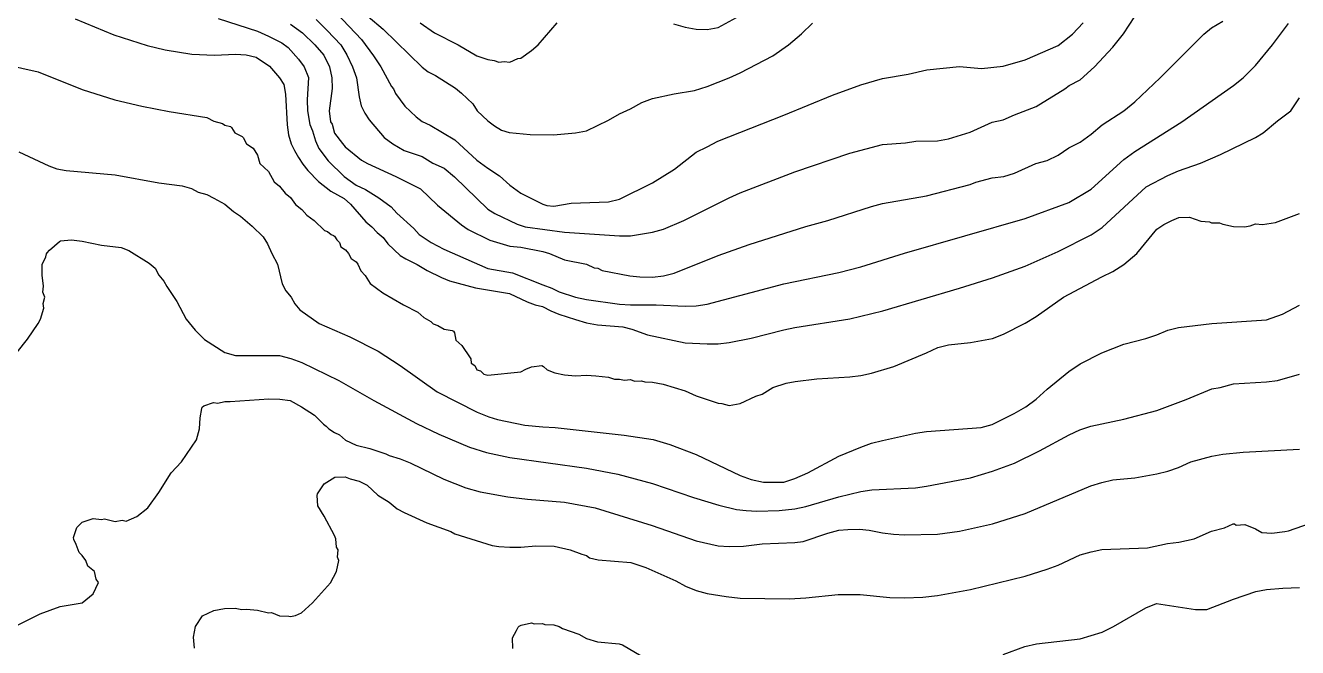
# Model space of a CAD drawing. Header units: millimetres. Extents: x 0 to 1688, y 0 to 1207.
# Drawn here: x 979.6 to 1269.6, y 240.2 to 381.9 of the extents above; entities that cross this region are included whole.
import ezdxf

# ---------------------------------------------------------------- set-up
doc = ezdxf.new("R2010")
doc.units = ezdxf.units.MM
doc.layers.add('CONTOUR_1m', color=8, linetype='Continuous')
doc.layers.add('CONTOUR_5m_INDEX', color=1, linetype='Continuous')

msp = doc.modelspace()

# ---------------------------------------------------------------- linework, layer by layer
at = {"layer": 'CONTOUR_1m'}
for points, elevation in [([(1047.68, 387.66), (1056.2, 378.77), (1058.95, 374.98), (1060.56, 372.48), (1063.03, 368.06), (1063.51, 367.47), (1063.95, 366.45), (1066.09, 363.56), (1068.63, 361.15), (1070.05, 360.05), (1071.81, 359.25), (1077.5, 355.9), (1082.51, 351.26), (1084.99, 349.39), (1087.67, 347.67), (1090.02, 345.57), (1092.49, 343.76), (1097.49, 341.25), (1098.45, 340.95), (1100, 340.75), (1103.97, 341.42), (1112.48, 341.77), (1115, 342.39), (1122.51, 346.11), (1127.52, 349.19), (1132.5, 353.08), (1135.01, 354.25), (1137.46, 355.6), (1152.5, 361.52), (1163.54, 366.04), (1170.03, 368.42), (1174.96, 369.85), (1180.79, 370.8), (1185.06, 371.86), (1192.5, 372.55), (1197.5, 372.11), (1202.5, 372.65), (1207.52, 374.08), (1214.99, 377.39), (1218.27, 379.98), (1220.72, 382.52)], 614.3), ([(1054.29, 386.83), (1061.13, 381.09), (1070.02, 372.46), (1071.4, 371.4), (1073.09, 370.54), (1077.6, 367.66), (1079, 366.54), (1081.56, 364.1), (1082.56, 362.49), (1084.98, 360.19), (1086.51, 359.04), (1088.09, 358.09), (1089.83, 357.51), (1094.62, 357.11), (1099.98, 357.01), (1104.98, 357.44), (1107.5, 357.95), (1112.49, 360.35), (1114.97, 361.81), (1117.49, 362.97), (1120.06, 364.4), (1122.55, 365.28), (1127.48, 366.34), (1132.12, 367.1), (1135.01, 368.02), (1140.01, 369.98), (1142.51, 371.14), (1149.98, 375.01), (1153.57, 377.51), (1156.5, 380.01), (1158.98, 382.49)], 609.3), ([(990.93, 383.41), (999.76, 379.78), (1007.36, 377.37), (1011.4, 376.38), (1017.48, 375.43), (1022.67, 375.19), (1027.47, 375.37), (1029.93, 375.25), (1032.21, 374.7), (1035.21, 372.66), (1037.46, 370.02), (1038.48, 368.49), (1038.85, 366.31), (1039.25, 359.27), (1039.54, 357.04), (1040.14, 355), (1040.91, 353.42), (1041.79, 351.82), (1042.84, 350.34), (1043.93, 348.89), (1046.4, 346.37), (1049.17, 344.17), (1052.23, 342.5), (1053.68, 341.25), (1057.2, 337.2), (1058.58, 336.08), (1059.74, 334.77), (1061.09, 333.59), (1062.19, 332.17), (1065.02, 329.5), (1066.26, 328.73), (1068.9, 327.48), (1071.14, 326.11), (1074.46, 324.48), (1076.25, 323.77), (1082.19, 322.17), (1089.96, 320.86), (1093.97, 318.95), (1095.77, 318.29), (1097.47, 317.88), (1099.35, 316.88), (1101.15, 316.17), (1104.95, 314.96), (1107.48, 314.22), (1109.98, 313.74), (1115.8, 313.24), (1117.83, 312.77), (1121.42, 311.42), (1130, 309.6), (1135.01, 309.37), (1137.52, 309.42), (1139.99, 309.72), (1145.01, 310.69), (1152.48, 312.59), (1154.99, 313.09), (1167.51, 315.09), (1175.01, 316.93), (1192.5, 322.11), (1200.01, 324.43), (1207.51, 327.13), (1215.01, 330.4), (1222.52, 334.24), (1225.01, 335.92), (1235.09, 345.17), (1239.98, 347.72), (1242.47, 348.82), (1247.49, 350.58), (1252.01, 352.5), (1259.99, 356.41), (1261.78, 357.49), (1264.98, 360.24), (1268.03, 362.5), (1270.04, 365.44)], 634.3), ([(1023.49, 383.49), (1032.46, 380.63), (1035.02, 379.51), (1038, 377.94), (1039.48, 376.93), (1041.8, 374.26), (1043.09, 372.5), (1044.09, 370.1), (1043.8, 365.02), (1043.91, 362.48), (1044.4, 359.4), (1045.01, 357.94), (1045.68, 355.65), (1046.44, 353.91), (1048.57, 351.07), (1052.27, 347.5), (1055, 345.57), (1057.1, 344.55), (1060.13, 342.67), (1062.98, 340.59), (1064.23, 339.19), (1068.12, 335.68), (1069.32, 334.32), (1072.08, 332.51), (1074.99, 331), (1085, 326.56), (1090.59, 325.59), (1097.49, 322.81), (1099.61, 322.1), (1101.24, 321.24), (1104.98, 320.04), (1107.51, 319.5), (1114.99, 318.46), (1117.51, 318.3), (1123.34, 318.32), (1130.01, 317.99), (1132.52, 318.03), (1135.02, 318.42), (1152.48, 323.04), (1164.99, 325.62), (1169.99, 326.93), (1180.01, 330.03), (1207.49, 337.93), (1217.48, 341.61), (1222.5, 344.6), (1229.97, 351.36), (1232.48, 353.21), (1243.19, 360), (1255.01, 368.28), (1257.16, 370.01), (1260.01, 372.84), (1263.9, 377.49), (1267.49, 382.4)], 629.3), ([(1039.99, 382.22), (1042.77, 380.27), (1045.54, 377.52), (1047.59, 375.14), (1048.92, 372.47), (1049.44, 370), (1049.47, 367.55), (1048.85, 362.48), (1049.14, 360), (1049.51, 359.42), (1050, 357.37), (1051.83, 355.01), (1052.48, 354.31), (1056.22, 351.22), (1057.52, 350.45), (1064.01, 347.51), (1069.63, 344.68), (1073.54, 341.02), (1079, 336.48), (1080.5, 335.46), (1085.48, 332.98), (1090, 331.66), (1092.54, 331.42), (1097.53, 330.42), (1099.05, 329.98), (1102.5, 328.5), (1107.47, 327.58), (1109.24, 326.74), (1110.06, 326.61), (1111.07, 326.07), (1117.39, 324.9), (1119.67, 324.65), (1122.52, 324.61), (1125.02, 324.91), (1127.48, 325.53), (1137.49, 329.51), (1144.54, 332.05), (1157.49, 336.14), (1162.49, 337.5), (1172.48, 340.7), (1174.97, 341.35), (1185.01, 343.14), (1194.98, 345.73), (1196.23, 346.2), (1199.94, 347.21), (1202.59, 347.51), (1205.02, 348.27), (1209.95, 350.5), (1212.5, 351.2), (1214.99, 352.35), (1217.45, 354.05), (1220.01, 355.31), (1222.51, 357.14), (1225.04, 359.29), (1229.98, 362.52), (1232.49, 364.55), (1238.27, 370), (1248.22, 379.97), (1250, 381.41), (1252.52, 382.9)], 624.3), ([(1127.31, 382.31), (1129.98, 381.56), (1132.47, 381.1), (1134.98, 381), (1137.5, 381.48), (1142.5, 384.19)], 604.3), ([(1069.57, 382.51), (1072.81, 380.28), (1078.19, 377.51), (1082.5, 375.03), (1085, 374.16), (1086.45, 373.94), (1087.5, 373.59), (1088.71, 373.71), (1090, 373.56), (1091.83, 374.37), (1092.5, 374.52), (1094.98, 376.2), (1096.48, 377.49), (1100.79, 382.5)], 604.3), ([(975.02, 373.06), (982.44, 371.34), (992.49, 367.32), (999.99, 365.01), (1006.09, 363.58), (1012.33, 362.34), (1020.91, 360.95), (1022.5, 360.11), (1024.47, 359.61), (1025, 359.2), (1026.3, 358.93), (1026.57, 358.71), (1027.31, 357.5), (1029.01, 356.62), (1029.21, 356.39), (1029.95, 355), (1031.51, 353.96), (1032.48, 352.4), (1032.99, 350.49), (1034.97, 348.66), (1036.29, 346.29), (1037.5, 345.3), (1038.76, 343.76), (1040.02, 342.75), (1041.15, 341.15), (1042.62, 340), (1043.7, 338.7), (1045.43, 337.5), (1047.73, 335.23), (1048.41, 334.99), (1049.27, 334.27), (1049.81, 334.09), (1050.05, 333.91), (1050.57, 333.07), (1051.21, 332.48), (1051.51, 331.51), (1052.52, 330.82), (1053.21, 330), (1053.84, 328.84), (1054.96, 328.09), (1055.38, 327.58), (1056.05, 326.05), (1057.06, 325), (1058.18, 323.18), (1061.06, 321.03), (1065.74, 318.26), (1069.05, 316.6), (1070.4, 315.4), (1072.02, 314.52), (1072.5, 313.94), (1073.57, 313.57), (1075, 312.74), (1076.82, 312.42), (1077.16, 312.26), (1077.41, 311.89), (1077.73, 310.23), (1079.04, 309.04), (1080.97, 306.23), (1081.08, 305.96), (1081.19, 305), (1082.04, 304.49), (1082.5, 303.47), (1083.29, 303.23), (1084.07, 302.5), (1085.02, 302.29), (1092.48, 302.99), (1093.65, 303.65), (1094.97, 304.16), (1097.29, 304.43), (1097.7, 304.27), (1098.49, 303.49), (1100.25, 302.77), (1102.49, 302.35), (1105, 302.08), (1107.45, 302.25), (1109.64, 302.12), (1112.5, 301.8), (1113.84, 301.34), (1115, 301.34), (1116.11, 301.11), (1117.5, 301.29), (1118.41, 300.91), (1120, 301), (1120.75, 300.75), (1122.55, 300.65), (1124.96, 300.2), (1129.95, 298.71), (1132.52, 297.55), (1137.48, 295.85), (1138.35, 295.8), (1140, 295.31), (1142.52, 295.84), (1146.1, 297.48), (1147.5, 297.93), (1150, 299.48), (1152.97, 300.44), (1155.03, 300.85), (1159.98, 301.43), (1167.51, 301.86), (1170.02, 302.16), (1172.48, 302.69), (1177.52, 304.26), (1184.99, 307.33), (1187.57, 308.55), (1190, 309.16), (1195.02, 309.67), (1200.02, 310.61), (1202.52, 311.58), (1207.48, 314.07), (1210.01, 315.64), (1216.2, 320.02), (1224.98, 324.68), (1227.51, 325.86), (1229.97, 327.51), (1232.91, 330), (1237.53, 335.53), (1239.12, 336.6), (1240.9, 337.51), (1242.5, 338.16), (1244.93, 338.27), (1247.5, 337.38), (1249.54, 337.16), (1250, 336.93), (1251.81, 336.95), (1252.52, 336.63), (1254.99, 336.14), (1257.48, 336.03), (1258.77, 336.27), (1259.97, 336.72), (1261.58, 336.58), (1264.57, 337.07), (1270, 339.07)], 639.3), ([(977.69, 307.5), (980.01, 310.46), (982.51, 314.03), (983, 315), (983.8, 317.5), (983.61, 318.59), (983.96, 320), (983.57, 321.14), (983.66, 322.5), (983.37, 325.05), (983.42, 327.5), (984.2, 329.19), (984.35, 329.88), (984.5, 330.15), (985.05, 330.77), (987.32, 332.7), (987.58, 332.84), (990.09, 333.1), (992.52, 332.77), (996.89, 331.87), (1001.39, 331.35), (1003.17, 330.67), (1007.81, 327.81), (1009.13, 326.63), (1010, 325.06), (1011.16, 323.71), (1011.79, 322.48), (1014.11, 319.06), (1016.23, 315), (1018.3, 312.51), (1020.41, 310.41), (1025, 307.46), (1027.5, 306.75), (1037.53, 306.72), (1040.04, 306.07), (1042.57, 305.11), (1051.05, 301.01), (1058.98, 296.47), (1068.76, 291.25), (1073.79, 288.78), (1080.8, 285.82), (1084.65, 284.63), (1089.99, 283.51), (1107.48, 281.08), (1114.64, 279.67), (1122.53, 277.58), (1131.84, 274.35), (1137.63, 272.62), (1141.69, 271.67), (1143.91, 271.39), (1146.32, 271.31), (1151.39, 271.41), (1154.98, 271.83), (1157.52, 272.35), (1164.98, 274.54), (1170.03, 275.72), (1172.54, 276.1), (1182.49, 276.62), (1184.99, 276.94), (1195.02, 278.87), (1200.01, 280.35), (1205.02, 282.18), (1210.78, 285), (1217.51, 288.63), (1219.95, 289.82), (1222.46, 290.64), (1230.01, 292.26), (1237.48, 294.18), (1244.17, 296.68), (1250.04, 299.18), (1251.94, 299.42), (1255, 300.25), (1262.49, 300.72), (1265.02, 301.08), (1270.01, 302.5)], 649.3), ([(972.51, 242.7), (982.91, 247.88), (987.5, 249.56), (992.5, 250.42), (994.99, 252.42), (996.22, 255), (995.7, 255.79), (995.31, 257.5), (993.83, 258.72), (993.34, 260.02), (992.5, 261.18), (991.79, 261.84), (991.17, 263.67), (990.59, 264.8), (990.56, 265.29), (991.27, 267.52), (992.54, 268.75), (995, 269.57), (996.91, 269.41), (997.58, 269.5), (1000, 268.93), (1001.64, 269.2), (1002.5, 269.01), (1005, 270.06), (1007.5, 272.06), (1010.01, 275.56), (1012.81, 280), (1015.15, 282.5), (1018.6, 287.5), (1019.22, 290), (1019.38, 292.55), (1019.77, 294.69), (1019.88, 294.96), (1020.22, 295.24), (1022.43, 296.05), (1023.41, 295.91), (1025.03, 296.29), (1026.28, 296.26), (1035.03, 296.84), (1037.55, 296.82), (1039.93, 296.49), (1042.54, 295.08), (1045.51, 293.14), (1047.49, 291.06), (1048.16, 290.66), (1048.71, 290), (1050, 289.16), (1051.21, 288.7), (1052.52, 287.45), (1055, 286.3), (1058.1, 285.56), (1061.76, 284.35), (1062.52, 283.94), (1065.04, 283.22), (1067.32, 282.29), (1074.98, 278.53), (1080.01, 276.62), (1083.21, 275.69), (1089.55, 274.56), (1094.04, 274.04), (1102.46, 273.36), (1109.45, 272), (1122.49, 267.99), (1132.48, 264.53), (1137.5, 263.39), (1140.01, 263.25), (1143.25, 263.27), (1147.53, 263.83), (1154.99, 264.17), (1156.88, 264.4), (1162.53, 266.27), (1165, 266.91), (1167.08, 267.1), (1169.71, 267.16), (1171.9, 266.95), (1174.99, 266.32), (1177.48, 266.01), (1179.99, 265.91), (1187.48, 266.05), (1192.48, 266.73), (1200.02, 268.4), (1207.48, 270.74), (1222.47, 277.01), (1224.98, 277.79), (1227.5, 278.42), (1232.52, 278.9), (1237.51, 279.81), (1240.02, 280.41), (1242.48, 281.26), (1245.25, 282.5), (1250.03, 283.78), (1252.53, 284.26), (1257.22, 284.73), (1270, 285.41)], 654.3), ([(1018.08, 240.03), (1017.86, 242.54), (1018.35, 244.99), (1019.94, 247.43), (1022.53, 248.65), (1024.95, 249.06), (1027.41, 249.16), (1028.89, 248.89), (1030, 248.97), (1032.46, 248.69), (1035, 248.1), (1035.7, 248.18), (1037.5, 247.44), (1039.61, 247.37), (1040, 247.25), (1041.16, 247.5), (1042.5, 248.14), (1044.99, 250.41), (1049.11, 254.98), (1050.46, 257.52), (1051.03, 260), (1050.71, 260.82), (1050.84, 262.5), (1050.51, 263.04), (1050.33, 265), (1050.01, 265.74), (1047.66, 270.14), (1046.21, 272.47), (1046.07, 274.84), (1046.19, 275.2), (1047.7, 277.49), (1050.08, 279.02), (1052.5, 279.06), (1053.62, 278.62), (1055.67, 278.13), (1057.47, 277.18), (1059.92, 274.92), (1062.47, 273.29), (1064.34, 271.84), (1065.95, 270.94), (1071.08, 268.6), (1076.54, 266.61), (1077.5, 266.11), (1085.96, 263.48), (1087.52, 263.21), (1090.01, 263.1), (1092.52, 263.1), (1095.92, 263.38), (1100.08, 263.32), (1103.74, 262.5), (1106.43, 261.45), (1107.45, 261.21), (1108.15, 260.65), (1110.15, 260.18), (1117.58, 259.56), (1121, 258.45), (1127.83, 255.37), (1130.02, 254.18), (1132.48, 253.19), (1134.98, 252.54), (1139.29, 251.81), (1142.48, 251.47), (1153.79, 251.3), (1157.51, 251.49), (1164.82, 252.28), (1169.84, 252.3), (1176.61, 251.63), (1179.99, 251.56), (1184.13, 251.65), (1187.51, 252.03), (1195.01, 253.43), (1207.51, 256.48), (1212.49, 258.04), (1214.99, 258.98), (1220.05, 261.29), (1222.53, 262.01), (1224.99, 262.54), (1235.4, 262.9), (1239.96, 263.9), (1242.52, 264.2), (1245.99, 265), (1249.95, 266.69), (1252.9, 267.5), (1254.88, 268.41), (1255.24, 268.35), (1255.6, 268.11), (1257.58, 268.2), (1260, 267.28), (1261.41, 266.41), (1263.74, 266.24), (1266.65, 266.66), (1267.52, 266.83), (1274.09, 269.06)], 659.3), ([(1202.47, 238.62), (1207.45, 240.47), (1210.04, 241.02), (1220.02, 242.17), (1225.01, 243.69), (1227.59, 245.01), (1234.96, 249.26), (1237.44, 250.27), (1246.34, 248.86), (1248.89, 248.89), (1254.98, 251.26), (1260.05, 252.96), (1262.54, 253.42), (1266.22, 253.74), (1270.02, 253.87)], 664.3), ([(1090.72, 240), (1090.63, 242.42), (1091.56, 244.06), (1091.91, 244.88), (1092.12, 245.09), (1092.59, 245.31), (1094.92, 245.81), (1095.59, 245.6), (1097.42, 245.65), (1097.98, 245.48), (1100, 245.36), (1101.26, 245.01), (1102.02, 244.52), (1105.75, 243.25), (1107.5, 242.24), (1109.98, 241.47), (1114.92, 241.06), (1115.72, 240.83), (1122.5, 236.79)], 664.3)]:
    msp.add_lwpolyline(points, dxfattribs=dict(at, elevation=elevation))
at = {"layer": 'CONTOUR_5m_INDEX'}
for points, elevation in [([(1045.85, 383.29), (1048.34, 380.82), (1051.45, 377.5), (1052.81, 375.27), (1054.17, 372.54), (1055.05, 370), (1055.66, 365.68), (1056.14, 363.62), (1056.94, 361.94), (1057.94, 360.47), (1061.39, 356.39), (1063.35, 354.99), (1065.95, 353.45), (1070, 352.05), (1072.48, 350.57), (1075, 349.41), (1077.42, 347.47), (1084.99, 340.11), (1086.62, 339.09), (1091.66, 336.68), (1093.53, 336.03), (1102.49, 334.83), (1115.01, 333.98), (1117.5, 333.99), (1122.52, 334.86), (1125.02, 335.56), (1129.68, 337.49), (1139.98, 342.68), (1142.51, 343.78), (1154.99, 348.58), (1167.48, 352.8), (1175, 354.82), (1180.2, 355.21), (1182.55, 355.54), (1187.5, 355.62), (1190.02, 356.1), (1194.98, 357.6), (1200, 359.87), (1202.5, 360.44), (1205.02, 361.6), (1210, 363.48), (1216.56, 367.49), (1217.5, 368.22), (1220, 369.58), (1223.29, 372.49), (1227.51, 376.99), (1229.87, 379.99), (1232.48, 383.97)], 619.3), ([(978.09, 353.14), (984.94, 349.96), (986.76, 349.26), (988.89, 348.87), (1000.04, 347.92), (1009.99, 346.11), (1015.34, 345.39), (1017.46, 344.82), (1018.93, 343.93), (1020.91, 343.41), (1022.49, 342.6), (1025, 341.22), (1027.01, 339.54), (1028.57, 338.51), (1031.25, 336.21), (1033.74, 333.74), (1034.73, 332.16), (1035.71, 329.99), (1037.06, 327.53), (1038.12, 323.1), (1038.97, 321.47), (1040.19, 320), (1040.98, 318.48), (1042.13, 317.13), (1046.53, 314.03), (1053.5, 311.03), (1059.97, 307.71), (1065.01, 304.45), (1073.45, 298.49), (1082.52, 293.84), (1085.24, 292.76), (1087.16, 292.18), (1093.42, 290.9), (1097.49, 290.45), (1100.34, 290.31), (1116.1, 288.62), (1122.68, 287.61), (1126.48, 286.45), (1132.47, 284.16), (1142.52, 279.38), (1145.02, 278.5), (1147.85, 277.85), (1152.5, 277.89), (1154.99, 278.75), (1157.95, 280.01), (1165.03, 283.78), (1170.02, 285.89), (1172.47, 286.73), (1174.99, 287.38), (1182.47, 289.04), (1184.97, 289.41), (1197.48, 290.3), (1200, 291.05), (1204.99, 293.49), (1207.66, 295.02), (1209.99, 296.79), (1212.51, 299.06), (1217.47, 303.13), (1220.04, 304.84), (1224.97, 307.36), (1229.96, 309.33), (1235.01, 310.65), (1237.52, 311.43), (1240, 312.51), (1242.45, 313.13), (1250.02, 314.06), (1262.5, 314.84), (1266.15, 316.15), (1270, 318.23)], 644.3)]:
    msp.add_lwpolyline(points, dxfattribs=dict(at, elevation=elevation))

doc.saveas('drawing.dxf')
